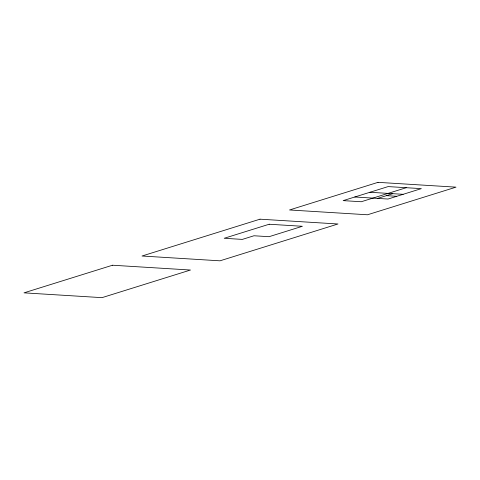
<?xml version="1.0" encoding="UTF-8"?>
<svg xmlns="http://www.w3.org/2000/svg" width="480" height="480" viewBox="0 0 480 480"><rect width="100%" height="100%" fill="white"/><g stroke="black" fill="none" stroke-linecap="round" stroke-linejoin="round"><path stroke-width="0.72" d="M406.254 187.704L361.272 201.744L343.146 200.628L388.122 186.588L421.332 188.634L387.996 199.038L354.792 196.992M377.628 198.402L392.766 193.674M369.924 192.27L403.134 194.316M386.406 195.66L396.774 196.296M112.506 265.224L24 292.848L101.982 297.654L190.488 270.03L112.506 265.224M260.01 219.18L142.008 256.014L219.99 260.82L337.992 223.986L260.01 219.18M378.018 182.346L289.512 209.97L367.494 214.776L456 187.152L378.018 182.346M269.178 224.244L224.196 238.284L242.328 239.4L253.974 235.764L269.052 236.694L302.388 226.284L269.178 224.244"/></g></svg>
